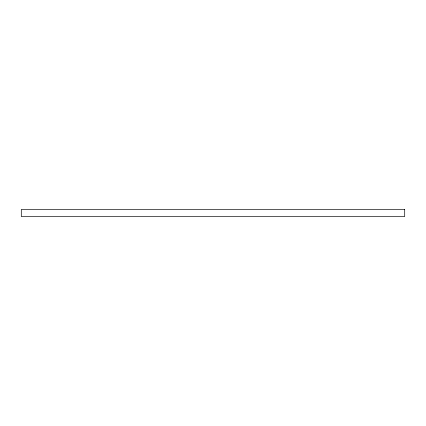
<?xml version="1.0" encoding="UTF-8"?>
<svg xmlns="http://www.w3.org/2000/svg" width="426" height="426" viewBox="0 0 426 426"><rect width="100%" height="100%" fill="white"/><g stroke="black" fill="none" stroke-linecap="round" stroke-linejoin="round"><path stroke-width="0.64" d="M404.7 209.464L21.3 209.464L21.3 216.536L404.7 216.536L404.7 209.464"/></g></svg>
